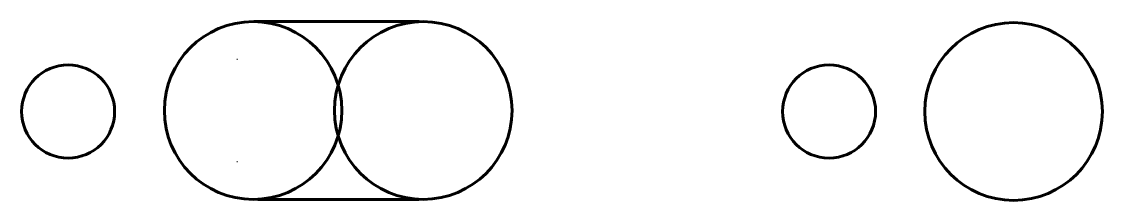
# Model space of a CAD drawing. Header units: millimetres. Extents: x 758 to 885, y -100 to -78.
import ezdxf

# ---------------------------------------------------------------- set-up
doc = ezdxf.new("R2010")
doc.units = ezdxf.units.MM
for name, pattern in [('K5LT32768', [0]), ('K5LT32769', [0]), ('K5LT_BASIC', [0])]:
    doc.linetypes.add(name, pattern=pattern)
doc.layers.add('Системный слой', color=7, linetype='Continuous')

msp = doc.modelspace()

# ---------------------------------------------------------------- linework, layer by layer
at = {"layer": 'Системный слой', "color": 5, "linetype": 'K5LT32769', "lineweight": 60, "true_color": 0x0000ff}
for p, q in [((784.99, -78.5), (804.51, -78.5)), ((785.42, -99.5), (804.46, -99.5))]:
    msp.add_line(p, q, dxfattribs=at)
at = {"layer": 'Системный слой', "color": 5, "linetype": 'K5LT32768', "lineweight": 60, "true_color": 0x0000ff}
for p, q in [((782.98, -83), (783, -83)), ((782.98, -95), (783.01, -95))]:
    msp.add_line(p, q, dxfattribs=at)
at = {"layer": 'Системный слой', "color": 150, "linetype": 'K5LT_BASIC', "lineweight": 60, "true_color": 0x0080ff}
for centre, radius in [((784.88, -89), 10.5), ((805, -89), 10.5), ((874.82, -89.12), 10.5), ((763, -89.12), 5.5), ((853, -89.12), 5.5)]:
    msp.add_circle(centre, radius, dxfattribs=at)
at = {"layer": 'Системный слой', "color": 5, "linetype": 'K5LT32768', "lineweight": 60, "true_color": 0x0000ff}
for start, end in [(89.8153, 90), (270, 270.2073)]:
    msp.add_arc((782.98, -89), 6, start, end, dxfattribs=at)

doc.saveas('drawing.dxf')
